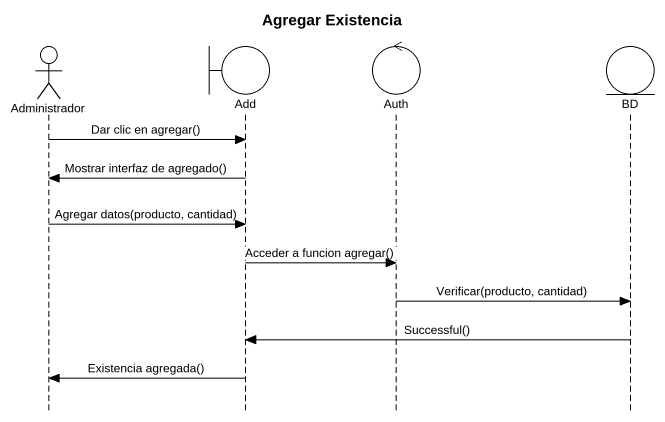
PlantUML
@startuml
title Agregar Existencia
hide footbox
actor Administrador
boundary Add
control Auth
entity BD

Administrador -> Add : Dar clic en agregar()
Add -> Administrador : Mostrar interfaz de agregado()
Administrador -> Add : Agregar datos(producto, cantidad)
Add -> Auth : Acceder a funcion agregar()
Auth -> BD : Verificar(producto, cantidad)
BD -> Add : Successful()
Add -> Administrador : Existencia agregada()
@enduml
